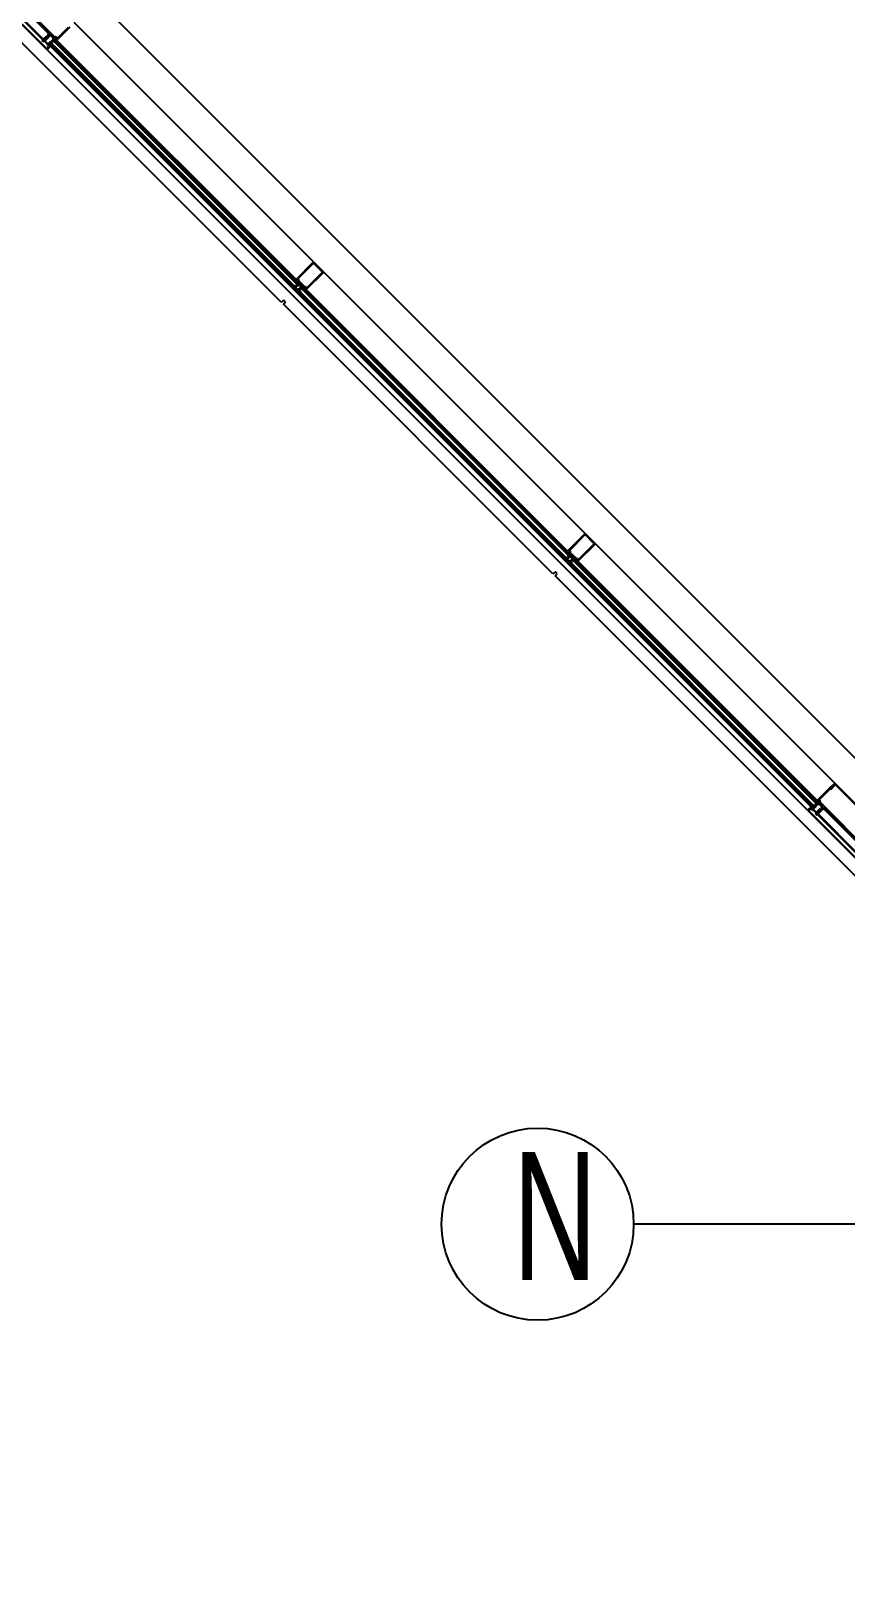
# Model space of a CAD drawing. Header units: inches. Extents: x -71 to 4528, y -885 to 4524.
# Drawn here: x 504 to 631.3, y 3.9 to 246.3 of the extents above; entities that cross this region are included whole.
import ezdxf

# ---------------------------------------------------------------- set-up
doc = ezdxf.new("R2010")
doc.units = ezdxf.units.IN
doc.header["$LTSCALE"] = 96
doc.header["$MEASUREMENT"] = 0
for name, color, linetype in [('A-Anno-Bldg', 7, 'Continuous'), ('A-Glaz-Exst', 53, 'Continuous'), ('A-Wall-Bldg', 235, 'Continuous')]:
    doc.layers.add(name, color=color, linetype=linetype)
doc.layers.add('Viewport', color=14, linetype='Continuous', plot=False)
doc.styles.add('XFINE_1-8', font='ARIALN.TTF', dxfattribs={"width": 0.8, "height": 10})

msp = doc.modelspace()

# ---------------------------------------------------------------- linework, layer by layer
at = {"layer": 'A-Anno-Bldg'}
msp.add_lwpolyline([(640.56, 59.98), (598.1, 59.98)], dxfattribs=at)
msp.add_circle((583.1, 59.98), 15, dxfattribs=at)
at = {"layer": 'A-Glaz-Exst'}
for p, q in [((499.95, 253.16), (507.72, 245.38)), ((506.88, 246.05), (500.62, 252.32)), ((506.48, 243.43), (497.99, 251.92)), ((498.07, 251.92), (506.49, 243.51)), ((506.01, 244.78), (499.34, 251.45)), ((499.43, 251.54), (506.1, 244.87)), ((548.11, 210.29), (510.72, 247.67)), ((543.07, 204.01), (501, 246.08)), ((505.72, 244.87), (505.79, 244.95)), ((505.96, 244.63), (505.72, 244.87)), ((505.77, 244.97), (505.8, 245)), ((506.06, 244.68), (505.77, 244.97)), ((505.78, 244.81), (505.85, 244.89)), ((505.8, 245), (506.09, 244.71)), ((505.9, 245.08), (505.97, 245.16)), ((506, 244.97), (505.9, 245.08)), ((505.97, 245.15), (506.44, 245.61)), ((505.99, 245.13), (505.97, 245.15)), ((505.98, 245.12), (505.99, 245.12)), ((506.17, 244.81), (506.06, 244.92)), ((506.34, 245.36), (506.12, 245.13)), ((506.12, 245.12), (506.14, 245.14)), ((506.14, 245.16), (506.15, 245.17)), ((506.14, 244.83), (506.66, 244.31)), ((506.15, 245.17), (506.26, 245.19)), ((506.24, 244.88), (506.17, 244.81)), ((506.22, 245.05), (506.2, 245.03)), ((506.2, 244.9), (506.21, 244.9)), ((506.22, 245.03), (506.44, 245.26)), ((506.23, 244.88), (506.22, 244.9)), ((506.7, 245.35), (506.23, 244.88)), ((506.25, 245.06), (506.24, 245.05)), ((506.28, 245.17), (506.25, 245.06)), ((506.48, 245.39), (506.34, 245.36)), ((506.44, 245.61), (506.46, 245.51)), ((506.44, 245.26), (506.48, 245.39)), ((506.46, 245.51), (506.63, 245.68)), ((506.77, 245.55), (506.6, 245.38)), ((506.6, 245.38), (506.7, 245.35)), ((506.61, 245.79), (506.88, 246.05)), ((506.63, 245.68), (506.61, 245.7)), ((506.79, 245.52), (506.77, 245.55)), ((507.14, 245.79), (506.88, 245.52)), ((507.02, 244.59), (507.37, 244.94)), ((507.38, 244.85), (507.11, 244.58)), ((507.75, 245.18), (507.14, 245.79)), ((507.5, 245.16), (507.32, 244.98)), ((507.32, 244.98), (545.68, 206.62)), ((507.37, 244.94), (507.62, 244.69)), ((507.41, 244.99), (545.68, 206.71)), ((507.57, 244.7), (507.43, 244.85)), ((507.46, 245.02), (545.73, 206.75)), ((507.49, 245.07), (545.77, 206.8)), ((545.86, 206.8), (507.5, 245.16)), ((507.52, 245.15), (507.65, 245.27)), ((507.92, 244.74), (507.52, 245.15)), ((507.65, 245.27), (507.73, 245.19)), ((507.72, 245.38), (507.73, 245.4)), ((507.78, 245.23), (507.79, 245.24)), ((507.83, 245.2), (507.78, 245.23)), ((507.79, 245.24), (507.89, 245.21)), ((507.82, 245.19), (507.83, 245.2)), ((507.97, 245.16), (507.85, 245.28)), ((507.88, 245.15), (507.87, 245.14)), ((507.99, 244.94), (507.87, 245.06)), ((507.87, 245.05), (507.98, 244.94)), ((507.91, 245.1), (507.88, 245.15)), ((507.89, 245.21), (507.92, 245.11)), ((507.91, 245.4), (508.09, 245.22)), ((507.92, 245.11), (507.91, 245.1)), ((507.98, 244.94), (507.92, 244.74)), ((545.37, 207.54), (507.98, 244.93)), ((510.02, 246.97), (507.99, 244.94)), ((508.09, 245.22), (509.84, 246.97)), ((505.9, 244.69), (505.98, 244.77)), ((506.04, 244.71), (505.96, 244.63)), ((506.06, 244.78), (506.01, 244.78)), ((506.06, 244.74), (506.06, 244.78)), ((506.61, 244.18), (506.06, 244.74)), ((506.09, 244.71), (506.06, 244.68)), ((507.01, 243.96), (506.48, 243.43)), ((506.48, 243.43), (587.09, 162.82)), ((506.49, 243.51), (506.6, 243.62)), ((506.6, 243.62), (506.52, 243.69)), ((506.55, 243.81), (506.66, 243.87)), ((506.6, 243.75), (506.55, 243.81)), ((506.56, 243.73), (506.63, 243.66)), ((506.67, 243.97), (506.58, 244.06)), ((506.78, 243.81), (506.6, 243.75)), ((506.63, 243.66), (506.78, 243.81)), ((506.66, 244.31), (506.66, 244.26)), ((506.66, 244.26), (506.71, 244.26)), ((506.67, 244.1), (506.79, 243.98)), ((506.81, 244.44), (506.68, 244.31)), ((506.68, 244.31), (506.77, 244.22)), ((506.71, 244.26), (506.72, 244.25)), ((506.73, 244.17), (506.71, 244.16)), ((506.71, 244.16), (506.75, 244.06)), ((506.72, 244.25), (506.72, 244.21)), ((506.72, 244.21), (506.76, 244.21)), ((506.76, 244.12), (506.73, 244.17)), ((506.75, 244.06), (506.84, 244.03)), ((506.95, 243.97), (506.75, 243.86)), ((506.75, 243.86), (506.78, 243.81)), ((506.76, 244.21), (506.77, 244.2)), ((506.77, 244.13), (506.76, 244.12)), ((506.76, 243.85), (506.99, 243.98)), ((506.78, 243.81), (506.76, 243.85)), ((506.97, 244.63), (506.79, 244.45)), ((506.79, 244.45), (545.15, 206.09)), ((506.8, 244.08), (506.81, 244.09)), ((506.85, 244.05), (506.8, 244.08)), ((507.22, 244.04), (506.81, 244.44)), ((506.84, 244.03), (506.85, 244.05)), ((506.87, 244.46), (545.15, 206.18)), ((506.89, 244.08), (506.9, 244.07)), ((506.9, 244.09), (507.02, 243.97)), ((506.9, 244.07), (506.9, 244.03)), ((506.9, 244.03), (506.94, 244.03)), ((506.93, 244.49), (545.2, 206.22)), ((506.94, 244.03), (506.95, 244.02)), ((506.95, 244.02), (506.95, 243.97)), ((506.96, 244.55), (545.24, 206.27)), ((545.33, 206.27), (506.97, 244.63)), ((506.99, 243.98), (507.01, 243.96)), ((587.62, 163.36), (507.01, 243.97)), ((507.27, 244.33), (507.02, 244.59)), ((507.02, 243.97), (507.22, 244.04)), ((507.11, 244.53), (507.26, 244.39)), ((507.4, 244.79), (507.17, 244.56)), ((507.32, 244.38), (507.27, 244.33)), ((507.31, 244.39), (507.33, 244.41)), ((507.33, 244.4), (507.32, 244.38)), ((507.33, 244.41), (507.33, 244.4)), ((507.55, 244.63), (507.57, 244.65)), ((507.56, 244.62), (507.55, 244.63)), ((507.58, 244.64), (507.56, 244.62)), ((507.62, 244.69), (507.58, 244.64)), ((545.37, 207.54), (548.11, 210.29)), ((545.54, 207.54), (548.11, 210.11)), ((549.52, 208.69), (546.96, 206.13)), ((549.7, 208.69), (546.96, 205.95)), ((548.11, 210.29), (549.7, 208.69)), ((548.11, 210.11), (549.52, 208.69)), ((590.53, 167.86), (549.7, 208.69)), ((545.07, 206.61), (545.03, 206.57)), ((545.03, 206.57), (545.28, 206.31)), ((545.09, 206.63), (545.07, 206.61)), ((545.08, 206.6), (545.1, 206.62)), ((545.23, 206.41), (545.08, 206.56)), ((545.1, 206.62), (545.09, 206.63)), ((545.15, 206.09), (545.33, 206.27)), ((545.48, 206.7), (545.25, 206.47)), ((545.28, 206.31), (545.64, 206.67)), ((545.54, 206.67), (545.28, 206.41)), ((545.34, 206.88), (545.32, 206.86)), ((545.32, 206.86), (545.33, 206.85)), ((545.33, 206.85), (545.35, 206.87)), ((545.38, 206.92), (545.34, 206.88)), ((545.96, 206.95), (545.37, 207.54)), ((545.64, 206.67), (545.38, 206.92)), ((545.4, 206.87), (545.54, 206.72)), ((545.4, 206.26), (545.41, 206.29)), ((545.4, 206.23), (545.4, 206.26)), ((545.4, 206.2), (545.4, 206.23)), ((545.4, 206.18), (545.4, 206.2)), ((545.41, 206.15), (545.4, 206.18)), ((545.41, 206.29), (545.42, 206.32)), ((545.41, 206.13), (545.41, 206.15)), ((545.42, 206.11), (545.41, 206.13)), ((545.42, 206.32), (545.43, 206.34)), ((545.43, 206.08), (545.42, 206.11)), ((545.43, 206.34), (545.44, 206.37)), ((545.45, 206.06), (545.43, 206.08)), ((545.44, 206.37), (545.46, 206.4)), ((545.46, 206.05), (545.45, 206.06)), ((545.46, 206.4), (545.47, 206.43)), ((545.48, 206.03), (545.46, 206.05)), ((545.47, 206.43), (545.49, 206.45)), ((545.62, 207.29), (545.49, 207.17)), ((545.49, 206.45), (545.51, 206.48)), ((545.51, 206.48), (545.54, 206.5)), ((545.66, 207.43), (545.54, 207.54)), ((545.54, 206.5), (545.56, 206.52)), ((545.56, 206.52), (545.59, 206.54)), ((545.59, 206.54), (545.61, 206.56)), ((545.61, 206.56), (545.64, 206.58)), ((545.64, 206.58), (545.67, 206.6)), ((545.73, 207.5), (545.66, 207.43)), ((545.67, 206.6), (545.69, 206.61)), ((545.68, 206.62), (545.86, 206.8)), ((545.69, 206.61), (545.72, 206.62)), ((545.72, 206.62), (545.75, 206.63)), ((545.73, 207.36), (545.79, 207.43)), ((546.78, 206.31), (545.73, 207.36)), ((545.73, 205.87), (546.08, 206.22)), ((545.75, 206.63), (545.78, 206.63)), ((545.78, 206.63), (545.81, 206.64)), ((545.81, 206.04), (545.79, 206.03)), ((545.81, 206.64), (545.83, 206.64)), ((545.84, 206.06), (545.81, 206.04)), ((546.09, 206.13), (545.82, 205.86)), ((545.88, 206.87), (545.83, 206.82)), ((545.83, 206.64), (545.86, 206.64)), ((545.87, 206.08), (545.84, 206.06)), ((545.86, 206.64), (545.89, 206.63)), ((545.89, 206.1), (545.87, 206.08)), ((545.95, 206.8), (545.88, 206.87)), ((545.89, 206.63), (545.91, 206.63)), ((545.92, 206.12), (545.89, 206.1)), ((546.12, 206.07), (545.89, 205.84)), ((545.91, 206.63), (545.93, 206.62)), ((545.92, 206.91), (545.96, 206.95)), ((545.99, 206.84), (545.92, 206.91)), ((545.94, 206.15), (545.92, 206.12)), ((545.93, 206.62), (545.95, 206.61)), ((545.96, 206.17), (545.94, 206.15)), ((545.99, 206.84), (545.95, 206.8)), ((545.95, 206.61), (545.97, 206.59)), ((545.98, 206.2), (545.96, 206.17)), ((545.97, 206.59), (545.99, 206.58)), ((545.99, 206.23), (545.98, 206.2)), ((546.03, 206.88), (545.99, 206.84)), ((545.99, 206.58), (546.01, 206.56)), ((546.01, 206.25), (545.99, 206.23)), ((546.01, 206.56), (546.02, 206.54)), ((546.02, 206.28), (546.01, 206.25)), ((546.02, 206.54), (546.03, 206.52)), ((546.03, 206.31), (546.02, 206.28)), ((546.29, 206.62), (546.03, 206.88)), ((546.03, 206.52), (546.04, 206.5)), ((546.04, 206.34), (546.03, 206.31)), ((546.04, 206.5), (546.05, 206.47)), ((546.04, 206.27), (546.21, 206.45)), ((546.05, 206.37), (546.04, 206.34)), ((546.04, 206.27), (588.11, 164.2)), ((546.05, 206.47), (546.05, 206.45)), ((546.05, 206.45), (546.05, 206.42)), ((546.05, 206.42), (546.05, 206.39)), ((546.05, 206.39), (546.05, 206.37)), ((546.08, 206.22), (546.34, 205.97)), ((546.12, 206.27), (588.11, 164.28)), ((546.28, 205.98), (546.14, 206.13)), ((546.17, 206.31), (588.15, 164.33)), ((546.25, 206.58), (546.21, 206.53)), ((546.21, 206.53), (546.28, 206.46)), ((588.29, 164.37), (546.21, 206.45)), ((546.21, 206.36), (588.2, 164.37)), ((546.28, 206.46), (546.24, 206.42)), ((546.25, 206.58), (546.29, 206.62)), ((546.32, 206.51), (546.25, 206.58)), ((546.36, 206.55), (546.32, 206.51)), ((546.96, 205.95), (546.36, 206.55)), ((546.71, 206.21), (546.58, 206.08)), ((587.79, 165.12), (546.69, 206.22)), ((546.84, 206.38), (546.78, 206.31)), ((546.84, 206.25), (546.91, 206.31)), ((546.96, 206.13), (546.84, 206.25)), ((543.47, 204.32), (543.07, 204.01)), ((543.42, 203.66), (543.73, 204.05)), ((585.5, 161.58), (543.42, 203.66)), ((543.73, 204.05), (543.47, 204.32)), ((545.5, 206.02), (545.48, 206.03)), ((545.52, 206.01), (545.5, 206.02)), ((545.51, 205.74), (545.68, 205.92)), ((545.51, 205.74), (587.58, 163.67)), ((545.54, 206), (545.52, 206.01)), ((545.57, 205.99), (545.54, 206)), ((545.59, 205.99), (545.57, 205.99)), ((545.62, 205.99), (545.59, 205.99)), ((545.59, 205.75), (587.58, 163.75)), ((545.65, 205.99), (545.62, 205.99)), ((545.64, 205.78), (587.62, 163.8)), ((545.67, 205.99), (545.65, 205.99)), ((545.7, 206), (545.67, 205.99)), ((545.67, 205.83), (587.67, 163.84)), ((587.76, 163.84), (545.68, 205.92)), ((545.73, 206), (545.7, 206)), ((545.76, 206.02), (545.73, 206)), ((545.98, 205.62), (545.73, 205.87)), ((545.79, 206.03), (545.76, 206.02)), ((545.82, 205.81), (545.97, 205.67)), ((546.03, 205.66), (545.98, 205.62)), ((546.02, 205.67), (546.04, 205.69)), ((546.05, 205.68), (546.03, 205.66)), ((546.04, 205.69), (546.05, 205.68)), ((546.27, 205.92), (546.28, 205.93)), ((546.29, 205.92), (546.27, 205.91)), ((546.27, 205.91), (546.27, 205.92)), ((546.34, 205.97), (546.29, 205.92)), ((587.79, 165.12), (590.53, 167.86)), ((590.53, 167.86), (587.79, 165.12)), ((590.53, 167.68), (587.97, 165.12)), ((590.53, 167.86), (592.13, 166.27)), ((592.13, 166.27), (590.53, 167.86)), ((591.95, 166.27), (590.53, 167.68)), ((588.39, 164.52), (587.79, 165.12)), ((587.79, 165.12), (588.39, 164.52)), ((588.05, 164.87), (587.92, 164.74)), ((588.05, 164.87), (587.92, 164.74)), ((587.97, 165.12), (588.09, 165)), ((588.09, 165), (588.15, 165.07)), ((588.22, 165), (588.15, 164.94)), ((588.15, 164.94), (589.2, 163.89)), ((589.39, 163.7), (591.95, 166.27)), ((592.13, 166.27), (589.39, 163.53)), ((589.39, 163.53), (592.13, 166.27)), ((592.13, 166.27), (629.51, 128.88)), ((625.27, 124.64), (587.09, 162.82)), ((587.5, 164.19), (587.46, 164.14)), ((587.5, 164.19), (587.46, 164.14)), ((587.46, 164.14), (587.71, 163.89)), ((587.46, 164.14), (587.71, 163.89)), ((587.52, 164.21), (587.5, 164.19)), ((587.52, 164.21), (587.5, 164.19)), ((587.51, 164.18), (587.53, 164.2)), ((587.51, 164.18), (587.53, 164.2)), ((587.65, 163.98), (587.51, 164.13)), ((587.65, 163.98), (587.51, 164.13)), ((587.53, 164.2), (587.52, 164.21)), ((587.53, 164.2), (587.52, 164.21)), ((587.58, 163.67), (587.76, 163.84)), ((587.62, 163.36), (625.81, 125.17)), ((587.91, 164.28), (587.68, 164.04)), ((587.91, 164.28), (587.68, 164.04)), ((587.97, 164.25), (587.7, 163.98)), ((587.97, 164.25), (587.7, 163.98)), ((587.71, 163.89), (588.06, 164.24)), ((587.71, 163.89), (588.06, 164.24)), ((587.77, 164.45), (587.75, 164.43)), ((587.77, 164.45), (587.75, 164.43)), ((587.75, 164.43), (587.76, 164.43)), ((587.75, 164.43), (587.76, 164.43)), ((587.76, 164.43), (587.77, 164.44)), ((587.76, 164.43), (587.77, 164.44)), ((587.81, 164.5), (587.77, 164.45)), ((587.81, 164.5), (587.77, 164.45)), ((588.06, 164.24), (587.81, 164.5)), ((588.06, 164.24), (587.81, 164.5)), ((587.82, 164.44), (587.97, 164.3)), ((587.82, 164.44), (587.97, 164.3)), ((587.83, 163.83), (587.84, 163.86)), ((587.83, 163.8), (587.83, 163.83)), ((587.83, 163.78), (587.83, 163.8)), ((587.83, 163.75), (587.83, 163.78)), ((587.83, 163.73), (587.83, 163.75)), ((587.84, 163.7), (587.83, 163.73)), ((587.84, 163.86), (587.85, 163.89)), ((587.85, 163.68), (587.84, 163.7)), ((587.85, 163.89), (587.86, 163.92)), ((587.86, 163.66), (587.85, 163.68)), ((587.86, 163.92), (587.87, 163.95)), ((587.87, 163.64), (587.86, 163.66)), ((587.87, 163.95), (587.88, 163.97)), ((587.89, 163.62), (587.87, 163.64)), ((587.88, 163.97), (587.9, 164)), ((587.9, 163.61), (587.89, 163.62)), ((587.9, 164), (587.92, 164.03)), ((587.92, 163.59), (587.9, 163.61)), ((587.92, 164.03), (587.94, 164.05)), ((587.95, 163.58), (587.92, 163.59)), ((587.93, 163.31), (588.11, 163.49)), ((626.29, 124.95), (587.93, 163.31)), ((587.94, 164.05), (587.96, 164.08)), ((587.97, 163.57), (587.95, 163.58)), ((587.96, 164.08), (587.99, 164.1)), ((587.99, 163.57), (587.97, 163.57)), ((587.99, 164.1), (588.01, 164.12)), ((588.02, 163.56), (587.99, 163.57)), ((588.01, 164.12), (588.04, 164.14)), ((588.04, 163.56), (588.02, 163.56)), ((626.3, 125.03), (588.02, 163.31)), ((588.04, 164.14), (588.06, 164.16)), ((588.07, 163.56), (588.04, 163.56)), ((588.06, 164.16), (588.09, 164.17)), ((626.33, 125.09), (588.06, 163.36)), ((588.1, 163.56), (588.07, 163.56)), ((588.09, 164.17), (588.12, 164.18)), ((588.13, 163.57), (588.1, 163.56)), ((588.11, 164.2), (588.29, 164.37)), ((588.11, 163.49), (626.47, 125.13)), ((626.39, 125.12), (588.11, 163.4)), ((588.12, 164.18), (588.15, 164.19)), ((588.16, 163.58), (588.13, 163.57)), ((588.15, 164.19), (588.18, 164.2)), ((588.15, 163.45), (588.51, 163.8)), ((588.15, 163.45), (588.51, 163.8)), ((588.41, 163.19), (588.15, 163.45)), ((588.41, 163.19), (588.15, 163.45)), ((588.18, 163.59), (588.16, 163.58)), ((588.18, 164.2), (588.21, 164.21)), ((588.21, 163.6), (588.18, 163.59)), ((588.21, 164.21), (588.23, 164.21)), ((588.24, 163.62), (588.21, 163.6)), ((588.23, 164.21), (588.26, 164.21)), ((588.27, 163.63), (588.24, 163.62)), ((588.52, 163.7), (588.25, 163.44)), ((588.52, 163.7), (588.25, 163.44)), ((588.25, 163.39), (588.4, 163.24)), ((588.25, 163.39), (588.4, 163.24)), ((588.3, 164.44), (588.26, 164.4)), ((588.3, 164.44), (588.26, 164.4)), ((588.26, 164.21), (588.29, 164.21)), ((588.29, 163.65), (588.27, 163.63)), ((588.29, 164.21), (588.31, 164.21)), ((588.32, 163.67), (588.29, 163.65)), ((588.37, 164.37), (588.3, 164.44)), ((588.37, 164.37), (588.3, 164.44)), ((588.31, 164.21), (588.34, 164.2)), ((588.54, 163.64), (588.31, 163.41)), ((588.54, 163.64), (588.31, 163.41)), ((588.34, 163.7), (588.32, 163.67)), ((588.34, 164.2), (588.36, 164.19)), ((588.36, 163.72), (588.34, 163.7)), ((588.35, 164.48), (588.39, 164.52)), ((588.39, 164.52), (588.35, 164.48)), ((588.42, 164.41), (588.35, 164.48)), ((588.35, 164.48), (588.42, 164.41)), ((588.36, 164.19), (588.38, 164.18)), ((588.39, 163.75), (588.36, 163.72)), ((588.42, 164.41), (588.37, 164.37)), ((588.42, 164.41), (588.37, 164.37)), ((588.38, 164.18), (588.4, 164.17)), ((588.4, 163.77), (588.39, 163.75)), ((588.4, 164.17), (588.42, 164.15)), ((588.42, 163.8), (588.4, 163.77)), ((588.45, 163.23), (588.41, 163.19)), ((588.45, 163.23), (588.41, 163.19)), ((588.46, 164.45), (588.42, 164.41)), ((588.42, 164.41), (588.46, 164.45)), ((588.42, 164.15), (588.43, 164.13)), ((588.44, 163.83), (588.42, 163.8)), ((588.43, 164.13), (588.45, 164.11)), ((588.45, 163.85), (588.44, 163.83)), ((588.44, 163.24), (588.46, 163.26)), ((588.44, 163.24), (588.46, 163.26)), ((588.45, 164.11), (588.46, 164.09)), ((588.46, 163.88), (588.45, 163.85)), ((588.47, 163.25), (588.45, 163.23)), ((588.47, 163.25), (588.45, 163.23)), ((588.72, 164.19), (588.46, 164.45)), ((588.46, 164.45), (588.72, 164.19)), ((588.46, 164.09), (588.47, 164.07)), ((588.46, 163.84), (588.64, 164.02)), ((588.47, 163.91), (588.46, 163.88)), ((626.82, 125.48), (588.46, 163.84)), ((588.46, 163.26), (588.47, 163.25)), ((588.46, 163.26), (588.47, 163.25)), ((588.47, 164.07), (588.47, 164.05)), ((588.47, 164.05), (588.48, 164.02)), ((588.48, 163.97), (588.47, 163.94)), ((588.47, 163.94), (588.47, 163.91)), ((588.48, 164.02), (588.48, 164)), ((588.48, 164), (588.48, 163.97)), ((588.51, 163.8), (588.76, 163.54)), ((588.51, 163.8), (588.76, 163.54)), ((626.83, 125.57), (588.55, 163.84)), ((588.71, 163.56), (588.56, 163.7)), ((588.71, 163.56), (588.56, 163.7)), ((626.86, 125.62), (588.6, 163.89)), ((588.68, 164.15), (588.64, 164.11)), ((588.68, 164.15), (588.64, 164.11)), ((588.64, 164.11), (588.71, 164.04)), ((588.64, 164.11), (588.71, 164.04)), ((588.64, 164.02), (627, 125.66)), ((626.91, 125.66), (588.64, 163.93)), ((588.71, 164.04), (588.66, 164)), ((588.71, 164.04), (588.66, 164)), ((588.68, 164.15), (588.72, 164.19)), ((588.72, 164.19), (588.68, 164.15)), ((588.75, 164.08), (588.68, 164.15)), ((588.68, 164.15), (588.75, 164.08)), ((588.69, 163.49), (588.71, 163.51)), ((588.69, 163.49), (588.71, 163.51)), ((588.7, 163.48), (588.69, 163.49)), ((588.7, 163.48), (588.69, 163.49)), ((588.72, 163.5), (588.7, 163.48)), ((588.72, 163.5), (588.7, 163.48)), ((588.76, 163.54), (588.72, 163.5)), ((588.76, 163.54), (588.72, 163.5)), ((588.79, 164.12), (588.75, 164.08)), ((588.75, 164.08), (588.79, 164.12)), ((589.39, 163.53), (588.79, 164.12)), ((588.79, 164.12), (589.39, 163.53)), ((589.13, 163.78), (589.01, 163.65)), ((589.13, 163.78), (589.01, 163.65)), ((589.2, 163.89), (589.27, 163.95)), ((589.34, 163.89), (589.27, 163.82)), ((589.27, 163.82), (589.39, 163.7)), ((589.39, 163.53), (626.77, 126.14)), ((585.89, 161.89), (585.5, 161.58)), ((585.85, 161.23), (586.16, 161.63)), ((707.08, 40), (585.85, 161.23)), ((586.16, 161.63), (585.89, 161.89)), ((628.81, 128.17), (629.51, 128.88)), ((629.39, 128.58), (628.9, 128.09)), ((629.51, 128.7), (628.94, 128.13)), ((628.99, 128), (629.52, 128.53)), ((629.52, 128.53), (629.48, 128.58)), ((629.51, 128.88), (638, 120.39)), ((637.82, 120.39), (629.51, 128.7)), ((626.78, 126.14), (626.58, 126.08)), ((626.58, 126.08), (626.99, 125.68)), ((628.81, 128.18), (626.78, 126.15)), ((626.78, 126.15), (626.9, 126.03)), ((626.89, 126.03), (626.78, 126.14)), ((626.95, 126.08), (626.94, 126.07)), ((626.94, 126.07), (626.99, 126.04)), ((627.05, 126.05), (626.95, 126.08)), ((627, 126.13), (627.12, 126.01)), ((627.08, 125.95), (627.05, 126.05)), ((627.06, 126.25), (628.81, 128)), ((627.24, 126.07), (627.06, 126.25)), ((628.9, 128.09), (628.81, 128.18)), ((628.85, 128.13), (628.81, 128.17)), ((625.8, 125.17), (625.27, 124.64)), ((625.27, 124.64), (633.76, 116.15)), ((625.35, 124.65), (625.46, 124.75)), ((633.77, 116.23), (625.35, 124.65)), ((625.46, 124.75), (625.53, 124.68)), ((625.5, 124.79), (625.65, 124.94)), ((625.57, 124.72), (625.5, 124.79)), ((625.65, 124.94), (625.59, 124.76)), ((625.59, 124.76), (625.65, 124.71)), ((625.65, 124.94), (625.69, 124.92)), ((625.7, 124.91), (625.65, 124.94)), ((625.65, 124.71), (625.71, 124.82)), ((625.69, 124.92), (625.82, 125.15)), ((625.81, 125.11), (625.7, 124.91)), ((625.82, 125.15), (625.8, 125.17)), ((625.81, 125.18), (625.88, 125.38)), ((625.93, 125.06), (625.81, 125.18)), ((625.86, 125.11), (625.81, 125.11)), ((625.81, 124.83), (625.9, 124.74)), ((625.94, 124.83), (625.82, 124.95)), ((625.87, 125.1), (625.86, 125.11)), ((625.87, 125.06), (625.87, 125.1)), ((625.91, 125.06), (625.87, 125.06)), ((625.87, 125), (625.89, 125.01)), ((625.9, 124.91), (625.87, 125)), ((625.88, 125.38), (626.28, 124.97)), ((625.89, 125.01), (625.92, 124.96)), ((626, 124.88), (625.9, 124.91)), ((625.92, 125.05), (625.91, 125.06)), ((625.92, 124.96), (625.93, 124.97)), ((625.97, 124.93), (625.96, 124.92)), ((625.96, 124.92), (626.01, 124.89)), ((626.01, 124.89), (626, 124.88)), ((626.02, 124.77), (626.58, 124.22)), ((626.05, 124.92), (626.04, 124.93)), ((626.05, 124.88), (626.05, 124.92)), ((626.09, 124.88), (626.05, 124.88)), ((626.15, 124.84), (626.06, 124.93)), ((626.1, 124.87), (626.09, 124.88)), ((626.1, 124.82), (626.1, 124.87)), ((626.15, 124.82), (626.1, 124.82)), ((626.28, 124.97), (626.15, 124.84)), ((626.66, 124.3), (626.15, 124.82)), ((626.22, 125.48), (626.17, 125.43)), ((626.17, 125.43), (626.43, 125.18)), ((626.24, 125.49), (626.22, 125.48)), ((626.23, 125.47), (626.24, 125.49)), ((626.37, 125.27), (626.23, 125.42)), ((626.24, 125.49), (626.24, 125.49)), ((626.47, 125.13), (626.29, 124.95)), ((626.63, 125.56), (626.4, 125.33)), ((626.69, 125.54), (626.42, 125.27)), ((626.43, 125.18), (626.78, 125.53)), ((626.48, 125.74), (626.47, 125.72)), ((626.47, 125.71), (626.49, 125.73)), ((626.47, 125.72), (626.47, 125.71)), ((626.55, 124.2), (626.47, 124.12)), ((626.47, 124.12), (626.71, 123.88)), ((626.53, 125.79), (626.48, 125.74)), ((626.55, 124.25), (626.52, 124.22)), ((626.52, 124.22), (626.81, 123.93)), ((626.78, 125.53), (626.53, 125.79)), ((626.53, 124.06), (626.61, 124.14)), ((626.54, 125.73), (626.69, 125.59)), ((626.84, 123.96), (626.55, 124.25)), ((626.58, 124.22), (626.62, 124.22)), ((626.62, 124.22), (626.62, 124.17)), ((626.62, 124.17), (633.29, 117.5)), ((626.73, 124.4), (626.65, 124.33)), ((626.65, 124.33), (626.76, 124.22)), ((626.65, 123.94), (626.73, 124.01)), ((633.38, 117.59), (626.71, 124.26)), ((626.71, 123.88), (626.79, 123.95)), ((627.19, 124.86), (626.72, 124.39)), ((626.72, 124.39), (626.74, 124.38)), ((626.74, 124.36), (626.73, 124.37)), ((626.81, 124.16), (626.92, 124.06)), ((626.81, 123.93), (626.84, 123.96)), ((627, 125.66), (626.82, 125.48)), ((626.87, 124.38), (627.1, 124.6)), ((626.89, 124.38), (626.87, 124.36)), ((626.9, 124.42), (626.89, 124.4)), ((627.01, 124.44), (626.9, 124.42)), ((626.92, 124.06), (627, 124.13)), ((626.96, 124.28), (626.98, 124.3)), ((626.96, 124.14), (626.96, 124.15)), ((627.2, 124.5), (626.97, 124.28)), ((626.97, 124.15), (626.99, 124.13)), ((626.99, 126.04), (626.98, 126.03)), ((626.99, 125.68), (627.11, 125.81)), ((626.99, 124.13), (627.45, 124.6)), ((627, 124.3), (627.01, 124.31)), ((627.01, 124.31), (627.03, 124.42)), ((627.02, 125.98), (627.04, 125.99)), ((627.02, 125.91), (627.63, 125.3)), ((627.11, 125.81), (627.02, 125.89)), ((627.04, 125.99), (627.06, 125.94)), ((627.06, 125.94), (627.08, 125.95)), ((627.1, 124.6), (627.23, 124.64)), ((627.22, 124.76), (627.19, 124.86)), ((627.23, 124.64), (627.2, 124.5)), ((627.39, 124.93), (627.22, 124.76)), ((627.23, 125.88), (627.24, 125.89)), ((635, 118.11), (627.23, 125.88)), ((627.35, 124.62), (627.52, 124.79)), ((627.45, 124.6), (627.35, 124.62)), ((627.63, 125.3), (627.36, 125.04)), ((627.36, 124.95), (627.39, 124.93)), ((627.52, 124.79), (627.54, 124.77)), ((627.63, 124.77), (627.89, 125.04)), ((627.89, 125.04), (634.16, 118.78))]:
    msp.add_line(p, q, dxfattribs=at)
for centre, radius, start, end in [((506.01, 245.15), 0.0392, 167.8487, 225.2654), ((506.05, 245.19), 0.0932, 225, 315), ((506.05, 245.18), 0.0925, 225, 315), ((506.03, 244.94), 0.0401, 315, 135), ((506.12, 244.85), 0.0311, 315, 135), ((506.15, 245.15), 0.0145, 135, 225), ((506.27, 244.97), 0.0925, 135, 225), ((506.28, 244.96), 0.0932, 135, 225), ((506.24, 244.92), 0.0392, 224.7346, 282.1513), ((506.23, 245.06), 0.0145, 225, 315), ((506.26, 245.18), 0.0148, 347.9833, 102.0167), ((506.66, 245.75), 0.0621, 135, 225), ((506.83, 245.57), 0.0621, 225, 315), ((507.4, 244.82), 0.0352, 45, 135), ((507.36, 244.83), 0.0605, 315.2887, 27.3386), ((507.82, 245.31), 0.125, 45, 135), ((507.78, 245.23), 0.0621, 225, 315), ((507.77, 245.19), 0.0177, 224.9113, 357.4113), ((507.88, 245.19), 0.093, 104.6695, 177.5361), ((507.91, 245.1), 0.0615, 135, 225), ((507.88, 245.07), 0.0184, 91.6406, 224.1406), ((507.88, 245.19), 0.093, 272.4639, 345.3306), ((506.54, 243.71), 0.0249, 135, 225), ((506.54, 243.71), 0.0255, 45, 135), ((506.76, 244.07), 0.186, 145.0025, 183.8525), ((506.63, 243.93), 0.0615, 300.0191, 45.0191), ((506.76, 244.07), 0.093, 92.4639, 165.3306), ((506.76, 244.19), 0.0182, 273.194, 45.694), ((506.72, 244.17), 0.0621, 315, 45), ((506.76, 244.07), 0.0935, 284.2773, 357.1439), ((506.86, 244.04), 0.0615, 45, 135), ((506.87, 244.07), 0.0177, 44.9113, 177.4113), ((507.14, 244.56), 0.0352, 135, 225), ((507.13, 244.6), 0.0598, 243.5681, 315.6181), ((507.28, 244.41), 0.0352, 225, 315), ((507.55, 244.68), 0.0352, 315, 45), ((545.11, 206.58), 0.0345, 135, 225), ((545.16, 205.75), 0.343, 358.1917, 91.8083), ((545.29, 206.43), 0.0598, 134.3819, 206.4319), ((545.25, 206.44), 0.0352, 225, 315), ((545.27, 207.52), 0.105, 256.2583, 13.7417), ((545.37, 206.85), 0.0352, 45, 135), ((545.52, 206.66), 0.0605, 62.6614, 134.7114), ((545.52, 206.7), 0.0352, 315, 45), ((545.76, 207.46), 0.047, 45, 135), ((545.76, 207.46), 0.0463, 315, 45), ((546.11, 206.1), 0.0352, 45, 135), ((546.07, 206.11), 0.0605, 315.2887, 27.3386), ((546.88, 206.35), 0.0463, 45, 135), ((546.88, 206.35), 0.047, 315, 45), ((545.85, 205.84), 0.0352, 135, 225), ((545.84, 205.88), 0.0606, 243.4373, 315.4873), ((545.99, 205.69), 0.0345, 225, 315), ((546.26, 205.96), 0.0352, 315, 45), ((546.93, 205.85), 0.105, 76.2583, 193.7417), ((587.69, 165.09), 0.105, 256.2583, 13.7417), ((587.69, 165.09), 0.105, 256.2583, 13.7417), ((588.19, 165.04), 0.0463, 45, 135), ((588.19, 165.04), 0.047, 315, 45), ((587.53, 164.15), 0.0352, 135, 225), ((587.53, 164.15), 0.0352, 135, 225), ((587.59, 163.32), 0.343, 358.2707, 91.8874), ((587.68, 164.01), 0.0352, 225, 315), ((587.68, 164.01), 0.0352, 225, 315), ((587.72, 164), 0.0596, 135.1682, 207.2182), ((587.72, 164), 0.0596, 135.1682, 207.2182), ((587.8, 164.42), 0.0345, 45, 135), ((587.8, 164.42), 0.0345, 45, 135), ((587.95, 164.23), 0.0596, 62.7818, 134.8318), ((587.95, 164.23), 0.0596, 62.7818, 134.8318), ((587.94, 164.27), 0.0352, 315, 45), ((587.94, 164.27), 0.0352, 315, 45), ((588.27, 163.41), 0.0345, 135, 225), ((588.27, 163.41), 0.0345, 135, 225), ((588.27, 163.45), 0.0605, 242.6614, 314.7114), ((588.27, 163.45), 0.0605, 242.6614, 314.7114), ((588.42, 163.27), 0.0352, 225, 315), ((588.42, 163.27), 0.0352, 225, 315), ((588.54, 163.68), 0.0352, 45, 135), ((588.54, 163.68), 0.0352, 45, 135), ((588.5, 163.68), 0.0598, 314.3819, 26.4319), ((588.5, 163.68), 0.0598, 314.3819, 26.4319), ((588.69, 163.53), 0.0352, 315, 45), ((588.69, 163.53), 0.0352, 315, 45), ((589.36, 163.43), 0.105, 76.0371, 193.5205), ((589.36, 163.43), 0.105, 76.0371, 193.5205), ((589.3, 163.92), 0.047, 45, 135), ((589.3, 163.92), 0.0463, 315, 45), ((629.43, 128.53), 0.0621, 45, 135), ((627.03, 126.04), 0.093, 104.6695, 177.5361), ((627.15, 125.98), 0.125, 315, 45), ((628.9, 128.09), 0.125, 225, 315), ((628.9, 128.17), 0.0621, 225, 315), ((625.55, 124.7), 0.0249, 225, 315), ((625.55, 124.7), 0.0249, 315, 45), ((625.77, 124.79), 0.0621, 45.4696, 150.4696), ((625.91, 124.92), 0.093, 92.4639, 165.3306), ((625.91, 124.92), 0.186, 266.1476, 304.9976), ((625.91, 125.03), 0.0179, 270.999, 43.499), ((625.88, 125.02), 0.0621, 315, 45), ((625.91, 124.92), 0.093, 284.6695, 357.5361), ((626.02, 124.88), 0.0621, 45, 135), ((626.03, 124.92), 0.0177, 44.9113, 177.4113), ((626.25, 125.44), 0.0345, 135, 225), ((626.4, 125.3), 0.0345, 225, 315), ((626.44, 125.29), 0.0596, 135.1682, 207.2182), ((626.52, 125.71), 0.0352, 45, 135), ((626.67, 125.52), 0.0596, 62.7818, 134.8318), ((626.69, 124.28), 0.0311, 315, 135), ((626.66, 125.56), 0.0352, 315, 45), ((626.76, 124.4), 0.039, 166.4157, 223.8324), ((626.8, 124.44), 0.0925, 225, 315), ((626.81, 124.43), 0.0932, 225, 315), ((626.78, 124.19), 0.0401, 315, 135), ((626.94, 126.07), 0.0621, 225, 315), ((626.9, 124.39), 0.0152, 135, 225), ((626.91, 126.04), 0.0177, 224.9113, 357.4113), ((627.02, 124.21), 0.0932, 135, 225), ((627.04, 124.21), 0.0932, 135, 225), ((626.99, 124.17), 0.0383, 224.3009, 281.7175), ((626.99, 124.31), 0.0152, 225, 315), ((627.07, 125.94), 0.0621, 135, 225), ((627.03, 125.93), 0.0184, 91.6406, 224.1406), ((627.02, 124.42), 0.0148, 347.9833, 102.0167), ((627.03, 126.04), 0.093, 272.4639, 345.3306), ((627.41, 124.99), 0.0621, 135, 225), ((627.58, 124.82), 0.0621, 225, 315)]:
    msp.add_arc(centre, radius, start, end, dxfattribs=at)
at = {"layer": 'A-Wall-Bldg'}
msp.add_lwpolyline([(765.37, 51.99), (757.99, 51.99), (757.99, 52.99), (712.46, 52.99), (398.29, 367.16), (397.58, 366.46), (392.36, 371.67), (419.67, 398.98), (398.98, 419.66), (371.68, 392.36), (366.46, 397.58), (367.17, 398.28), (16.89, 748.56), (15.9, 747.57), (10.04, 753.44), (34.63, 753.44), (34.66, 782.69), (11.99, 782.69), (11.99, 790.06), (12.99, 790.06), (12.99, 1118)], dxfattribs=at)
at = {"layer": 'Viewport'}
msp.add_lwpolyline([(3.95, 1119), (3.95, 789.06), (11.99, 789.06), (11.99, 751.96), (15.03, 749), (9.35, 743.31), (361.48, 391.18), (367.17, 396.87), (396.87, 367.17), (391.18, 361.48), (708.71, 43.95), (758.99, 43.95), (758.99, 51.99), (805.97, 51.99), (809.47, 48.48), (803.79, 42.79), (842.64, 3.95), (1119.01, 3.95), (1119.01, 11.99), (1161, 11.99), (1161, 3.95), (1479, 3.95)], dxfattribs=at)

# ---------------------------------------------------------------- texts
at = {"layer": 'A-Anno-Bldg', "insert": (568.97, 71.25), "char_height": 20, "attachment_point": 1, "style": 'XFINE_1-8'}
msp.add_mtext_dynamic_manual_height_columns('\\pi10.211;N', width=30.758, gutter_width=50, heights=[0], dxfattribs=at)

doc.saveas('drawing.dxf')
